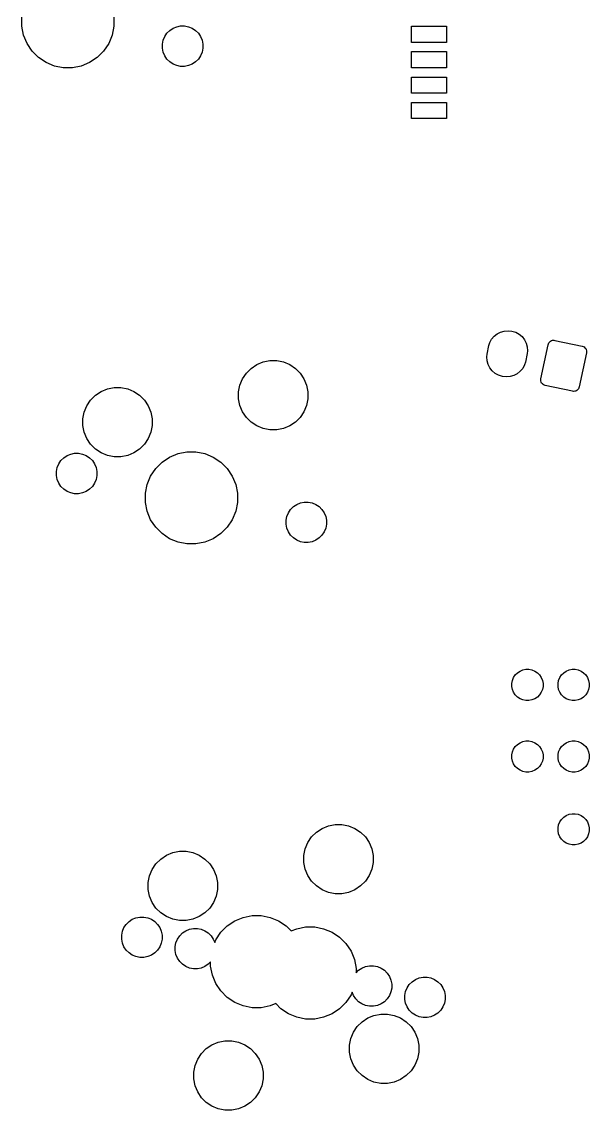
# Model space of a CAD drawing. Extents: x 25 to 359, y 20 to 134.
# Drawn here: x 164.86 to 189.42, y 20.35 to 67.47 of the extents above; entities that cross this region are included whole.
import ezdxf

# ---------------------------------------------------------------- set-up
doc = ezdxf.new("R2010")
doc.units = 0
doc.layers.add('BLACK', color=7, linetype='CONTINUOUS')

msp = doc.modelspace()

# ---------------------------------------------------------------- linework, layer by layer
at = {"layer": 'BLACK', "linetype": 'CONTINUOUS'}
for p, q in [((164.864, 67.2689), (164.864, 67.6616)), ((168.852, 67.6616), (168.852, 67.2689)), ((164.94, 66.8837), (164.864, 67.2689)), ((168.852, 67.2689), (168.775, 66.8837)), ((171.051, 66.8235), (171.147, 66.9668)), ((171.147, 66.9668), (171.269, 67.0887)), ((171.269, 67.0887), (171.412, 67.1845)), ((171.412, 67.1845), (171.571, 67.2504)), ((171.571, 67.2504), (171.74, 67.2841)), ((171.74, 67.2841), (171.913, 67.2841)), ((171.913, 67.2841), (172.082, 67.2504)), ((172.082, 67.2504), (172.241, 67.1845)), ((172.241, 67.1845), (172.384, 67.0887)), ((172.384, 67.0887), (172.506, 66.9668)), ((172.506, 66.9668), (172.602, 66.8235)), ((181.727, 66.5724), (181.727, 67.2724)), ((181.727, 67.2724), (183.251, 67.2724)), ((183.251, 67.2724), (183.251, 66.5724)), ((165.091, 66.5208), (164.94, 66.8837)), ((165.309, 66.1942), (165.091, 66.5208)), ((168.625, 66.5208), (168.406, 66.1942)), ((168.775, 66.8837), (168.625, 66.5208)), ((170.952, 66.4952), (170.985, 66.6643)), ((170.952, 66.3229), (170.952, 66.4952)), ((170.985, 66.6643), (171.051, 66.8235)), ((172.602, 66.8235), (172.668, 66.6643)), ((172.668, 66.6643), (172.702, 66.4952)), ((172.702, 66.4952), (172.702, 66.3229)), ((183.251, 66.5724), (181.727, 66.5724)), ((165.587, 65.9165), (165.309, 66.1942)), ((168.406, 66.1942), (168.129, 65.9165)), ((170.985, 66.1538), (170.952, 66.3229)), ((171.051, 65.9946), (170.985, 66.1538)), ((171.147, 65.8513), (171.051, 65.9946)), ((172.602, 65.9946), (172.506, 65.8513)), ((172.668, 66.1538), (172.602, 65.9946)), ((172.702, 66.3229), (172.668, 66.1538)), ((181.727, 65.4724), (181.727, 66.1724)), ((181.727, 66.1724), (183.251, 66.1724)), ((183.251, 66.1724), (183.251, 65.4724)), ((165.913, 65.6983), (165.587, 65.9165)), ((166.276, 65.548), (165.913, 65.6983)), ((166.661, 65.4714), (166.276, 65.548)), ((167.439, 65.548), (167.054, 65.4714)), ((167.802, 65.6983), (167.439, 65.548)), ((168.129, 65.9165), (167.802, 65.6983)), ((171.269, 65.7294), (171.147, 65.8513)), ((171.412, 65.6336), (171.269, 65.7294)), ((171.571, 65.5677), (171.412, 65.6336)), ((171.74, 65.5341), (171.571, 65.5677)), ((171.913, 65.5341), (171.74, 65.5341)), ((172.082, 65.5677), (171.913, 65.5341)), ((172.241, 65.6336), (172.082, 65.5677)), ((172.384, 65.7294), (172.241, 65.6336)), ((172.506, 65.8513), (172.384, 65.7294)), ((167.054, 65.4714), (166.661, 65.4714)), ((183.251, 65.4724), (181.727, 65.4724)), ((181.727, 64.3724), (181.727, 65.0724)), ((181.727, 65.0724), (183.251, 65.0724)), ((183.251, 65.0724), (183.251, 64.3724)), ((183.251, 64.3724), (181.727, 64.3724)), ((181.727, 63.2724), (181.727, 63.9724)), ((181.727, 63.9724), (183.251, 63.9724)), ((183.251, 63.9724), (183.251, 63.2724)), ((183.251, 63.2724), (181.727, 63.2724)), ((185.118, 53.5753), (185.199, 53.7219)), ((185.199, 53.7219), (185.307, 53.85)), ((185.307, 53.85), (185.437, 53.9545)), ((185.437, 53.9545), (185.586, 54.0315)), ((185.586, 54.0315), (185.747, 54.078)), ((185.747, 54.078), (185.914, 54.0922)), ((185.914, 54.0922), (186.08, 54.0736)), ((186.08, 54.0736), (186.24, 54.0229)), ((186.24, 54.0229), (186.386, 53.9421)), ((186.386, 53.9421), (186.514, 53.8342)), ((186.514, 53.8342), (186.619, 53.7034)), ((185, 53.0806), (185.08, 53.4557)), ((185.08, 53.4557), (185.118, 53.5753)), ((186.619, 53.7034), (186.696, 53.5547)), ((186.696, 53.5547), (186.742, 53.3938)), ((186.742, 53.3938), (186.757, 53.227)), ((187.329, 52.0148), (187.641, 53.482)), ((187.641, 53.482), (187.656, 53.5287)), ((187.656, 53.5287), (187.68, 53.5716)), ((187.68, 53.5716), (187.711, 53.6091)), ((187.711, 53.6091), (187.75, 53.6397)), ((187.75, 53.6397), (187.793, 53.6622)), ((187.793, 53.6622), (187.84, 53.6758)), ((187.84, 53.6758), (187.889, 53.68)), ((187.889, 53.68), (187.938, 53.6746)), ((187.938, 53.6746), (189.112, 53.4251)), ((189.112, 53.4251), (189.158, 53.4102)), ((189.158, 53.4102), (189.201, 53.3866)), ((189.201, 53.3866), (189.239, 53.355)), ((189.239, 53.355), (189.269, 53.3167)), ((189.269, 53.3167), (189.292, 53.2732)), ((189.292, 53.2732), (189.305, 53.2261)), ((175.311, 52.7385), (175.601, 52.7961)), ((175.601, 52.7961), (175.896, 52.7961)), ((175.896, 52.7961), (176.186, 52.7385)), ((184.986, 52.9559), (185, 53.0806)), ((185, 52.7891), (184.986, 52.9559)), ((185.047, 52.6282), (185, 52.7891)), ((186.743, 53.1023), (186.663, 52.7272)), ((186.757, 53.227), (186.743, 53.1023)), ((189.304, 53.1286), (188.992, 51.6613)), ((189.31, 53.1773), (189.304, 53.1286)), ((189.305, 53.2261), (189.31, 53.1773)), ((174.583, 52.2523), (174.792, 52.4613)), ((174.792, 52.4613), (175.038, 52.6254)), ((175.038, 52.6254), (175.311, 52.7385)), ((176.186, 52.7385), (176.459, 52.6254)), ((176.459, 52.6254), (176.705, 52.4613)), ((176.705, 52.4613), (176.913, 52.2523)), ((185.124, 52.4795), (185.047, 52.6282)), ((185.228, 52.3487), (185.124, 52.4795)), ((185.356, 52.2408), (185.228, 52.3487)), ((186.436, 52.3329), (186.305, 52.2284)), ((186.544, 52.461), (186.436, 52.3329)), ((186.625, 52.6076), (186.544, 52.461)), ((186.663, 52.7272), (186.625, 52.6076)), ((174.306, 51.7337), (174.419, 52.0067)), ((174.419, 52.0067), (174.583, 52.2523)), ((176.913, 52.2523), (177.078, 52.0067)), ((177.078, 52.0067), (177.191, 51.7337)), ((185.503, 52.16), (185.356, 52.2408)), ((185.663, 52.1093), (185.503, 52.16)), ((185.829, 52.0907), (185.663, 52.1093)), ((185.996, 52.1049), (185.829, 52.0907)), ((186.157, 52.1514), (185.996, 52.1049)), ((186.305, 52.2284), (186.157, 52.1514)), ((187.324, 51.9661), (187.329, 52.0148)), ((187.328, 51.9172), (187.324, 51.9661)), ((187.342, 51.8702), (187.328, 51.9172)), ((187.364, 51.8266), (187.342, 51.8702)), ((168.053, 51.297), (168.298, 51.4612)), ((168.298, 51.4612), (168.571, 51.5742)), ((168.571, 51.5742), (168.861, 51.6319)), ((168.861, 51.6319), (169.157, 51.6319)), ((169.157, 51.6319), (169.447, 51.5742)), ((169.447, 51.5742), (169.72, 51.4612)), ((169.72, 51.4612), (169.965, 51.297)), ((174.248, 51.4439), (174.306, 51.7337)), ((174.248, 51.1484), (174.248, 51.4439)), ((177.191, 51.7337), (177.248, 51.4439)), ((177.248, 51.4439), (177.248, 51.1484)), ((187.395, 51.7884), (187.364, 51.8266)), ((187.432, 51.7568), (187.395, 51.7884)), ((187.475, 51.7331), (187.432, 51.7568)), ((187.522, 51.7183), (187.475, 51.7331)), ((188.696, 51.4688), (187.522, 51.7183)), ((188.744, 51.4633), (188.696, 51.4688)), ((188.793, 51.4675), (188.744, 51.4633)), ((188.84, 51.4811), (188.793, 51.4675)), ((188.884, 51.5036), (188.84, 51.4811)), ((188.922, 51.5342), (188.884, 51.5036)), ((188.954, 51.5717), (188.922, 51.5342)), ((188.977, 51.6146), (188.954, 51.5717)), ((188.992, 51.6613), (188.977, 51.6146)), ((167.68, 50.8424), (167.844, 51.0881)), ((167.844, 51.0881), (168.053, 51.297)), ((169.965, 51.297), (170.174, 51.0881)), ((170.174, 51.0881), (170.338, 50.8424)), ((174.306, 50.8586), (174.248, 51.1484)), ((177.248, 51.1484), (177.191, 50.8586)), ((167.509, 50.2796), (167.567, 50.5694)), ((167.567, 50.5694), (167.68, 50.8424)), ((170.338, 50.8424), (170.451, 50.5694)), ((170.451, 50.5694), (170.509, 50.2796)), ((174.419, 50.5856), (174.306, 50.8586)), ((174.583, 50.34), (174.419, 50.5856)), ((177.078, 50.5856), (176.913, 50.34)), ((177.191, 50.8586), (177.078, 50.5856)), ((167.509, 49.9842), (167.509, 50.2796)), ((167.567, 49.6944), (167.509, 49.9842)), ((170.509, 49.9842), (170.451, 49.6944)), ((170.509, 50.2796), (170.509, 49.9842)), ((174.792, 50.131), (174.583, 50.34)), ((175.038, 49.9669), (174.792, 50.131)), ((175.311, 49.8538), (175.038, 49.9669)), ((176.459, 49.9669), (176.186, 49.8538)), ((176.705, 50.131), (176.459, 49.9669)), ((176.913, 50.34), (176.705, 50.131)), ((167.68, 49.4214), (167.567, 49.6944)), ((170.451, 49.6944), (170.338, 49.4214)), ((175.601, 49.7961), (175.311, 49.8538)), ((175.896, 49.7961), (175.601, 49.7961)), ((176.186, 49.8538), (175.896, 49.7961)), ((167.844, 49.1757), (167.68, 49.4214)), ((168.053, 48.9668), (167.844, 49.1757)), ((170.174, 49.1757), (169.965, 48.9668)), ((170.338, 49.4214), (170.174, 49.1757)), ((166.559, 48.4692), (166.681, 48.5911)), ((166.681, 48.5911), (166.824, 48.6869)), ((166.824, 48.6869), (166.983, 48.7528)), ((166.983, 48.7528), (167.152, 48.7864)), ((167.152, 48.7864), (167.325, 48.7864)), ((167.325, 48.7864), (167.494, 48.7528)), ((167.494, 48.7528), (167.653, 48.6869)), ((167.653, 48.6869), (167.796, 48.5911)), ((167.796, 48.5911), (167.918, 48.4692)), ((168.298, 48.8026), (168.053, 48.9668)), ((168.571, 48.6895), (168.298, 48.8026)), ((168.861, 48.6319), (168.571, 48.6895)), ((169.157, 48.6319), (168.861, 48.6319)), ((169.447, 48.6895), (169.157, 48.6319)), ((169.72, 48.8026), (169.447, 48.6895)), ((169.965, 48.9668), (169.72, 48.8026)), ((170.937, 48.404), (171.263, 48.6222)), ((171.263, 48.6222), (171.626, 48.7725)), ((171.626, 48.7725), (172.011, 48.8492)), ((172.011, 48.8492), (172.404, 48.8492)), ((172.404, 48.8492), (172.789, 48.7725)), ((172.789, 48.7725), (173.152, 48.6222)), ((173.152, 48.6222), (173.479, 48.404)), ((166.364, 47.9976), (166.397, 48.1667)), ((166.397, 48.1667), (166.463, 48.3259)), ((166.463, 48.3259), (166.559, 48.4692)), ((167.918, 48.4692), (168.014, 48.3259)), ((168.014, 48.3259), (168.08, 48.1667)), ((168.08, 48.1667), (168.114, 47.9976)), ((170.441, 47.7997), (170.659, 48.1263)), ((170.659, 48.1263), (170.937, 48.404)), ((173.479, 48.404), (173.756, 48.1263)), ((173.756, 48.1263), (173.975, 47.7997)), ((166.364, 47.8253), (166.364, 47.9976)), ((166.397, 47.6562), (166.364, 47.8253)), ((166.463, 47.497), (166.397, 47.6562)), ((168.08, 47.6562), (168.014, 47.497)), ((168.114, 47.8253), (168.08, 47.6562)), ((168.114, 47.9976), (168.114, 47.8253)), ((170.29, 47.4369), (170.441, 47.7997)), ((173.975, 47.7997), (174.125, 47.4369)), ((166.559, 47.3537), (166.463, 47.497)), ((166.681, 47.2318), (166.559, 47.3537)), ((166.824, 47.136), (166.681, 47.2318)), ((166.983, 47.0701), (166.824, 47.136)), ((167.653, 47.136), (167.494, 47.0701)), ((167.796, 47.2318), (167.653, 47.136)), ((167.918, 47.3537), (167.796, 47.2318)), ((168.014, 47.497), (167.918, 47.3537)), ((170.214, 47.0516), (170.29, 47.4369)), ((174.125, 47.4369), (174.202, 47.0516)), ((167.152, 47.0364), (166.983, 47.0701)), ((167.325, 47.0364), (167.152, 47.0364)), ((167.494, 47.0701), (167.325, 47.0364)), ((170.214, 46.6589), (170.214, 47.0516)), ((170.29, 46.2737), (170.214, 46.6589)), ((174.202, 46.6589), (174.125, 46.2737)), ((174.202, 47.0516), (174.202, 46.6589)), ((176.921, 46.6404), (177.09, 46.6741)), ((177.09, 46.6741), (177.263, 46.6741)), ((177.263, 46.6741), (177.432, 46.6404)), ((170.441, 45.9108), (170.29, 46.2737)), ((174.125, 46.2737), (173.975, 45.9108)), ((176.335, 46.0543), (176.401, 46.2135)), ((176.401, 46.2135), (176.497, 46.3568)), ((176.497, 46.3568), (176.619, 46.4787)), ((176.619, 46.4787), (176.762, 46.5745)), ((176.762, 46.5745), (176.921, 46.6404)), ((177.432, 46.6404), (177.591, 46.5745)), ((177.591, 46.5745), (177.734, 46.4787)), ((177.734, 46.4787), (177.856, 46.3568)), ((177.856, 46.3568), (177.952, 46.2135)), ((177.952, 46.2135), (178.018, 46.0543)), ((170.659, 45.5842), (170.441, 45.9108)), ((173.975, 45.9108), (173.756, 45.5842)), ((176.302, 45.8852), (176.335, 46.0543)), ((176.302, 45.7129), (176.302, 45.8852)), ((176.335, 45.5438), (176.302, 45.7129)), ((178.018, 46.0543), (178.052, 45.8852)), ((178.052, 45.7129), (178.018, 45.5438)), ((178.052, 45.8852), (178.052, 45.7129)), ((170.937, 45.3065), (170.659, 45.5842)), ((171.263, 45.0883), (170.937, 45.3065)), ((173.479, 45.3065), (173.152, 45.0883)), ((173.756, 45.5842), (173.479, 45.3065)), ((176.401, 45.3846), (176.335, 45.5438)), ((176.497, 45.2413), (176.401, 45.3846)), ((176.619, 45.1194), (176.497, 45.2413)), ((177.856, 45.2413), (177.734, 45.1194)), ((177.952, 45.3846), (177.856, 45.2413)), ((178.018, 45.5438), (177.952, 45.3846)), ((171.626, 44.938), (171.263, 45.0883)), ((172.011, 44.8614), (171.626, 44.938)), ((172.404, 44.8614), (172.011, 44.8614)), ((172.789, 44.938), (172.404, 44.8614)), ((173.152, 45.0883), (172.789, 44.938)), ((176.762, 45.0236), (176.619, 45.1194)), ((176.921, 44.9577), (176.762, 45.0236)), ((177.09, 44.9241), (176.921, 44.9577)), ((177.263, 44.9241), (177.09, 44.9241)), ((177.432, 44.9577), (177.263, 44.9241)), ((177.591, 45.0236), (177.432, 44.9577)), ((177.734, 45.1194), (177.591, 45.0236)), ((186.15, 39.0784), (186.224, 39.189)), ((186.224, 39.189), (186.318, 39.283)), ((186.318, 39.283), (186.429, 39.3568)), ((186.429, 39.3568), (186.551, 39.4077)), ((186.551, 39.4077), (186.682, 39.4337)), ((186.682, 39.4337), (186.815, 39.4337)), ((186.815, 39.4337), (186.945, 39.4077)), ((186.945, 39.4077), (187.068, 39.3568)), ((187.068, 39.3568), (187.179, 39.283)), ((187.179, 39.283), (187.273, 39.189)), ((187.273, 39.189), (187.346, 39.0784)), ((188.15, 39.0784), (188.224, 39.189)), ((188.224, 39.189), (188.318, 39.283)), ((188.318, 39.283), (188.429, 39.3568)), ((188.429, 39.3568), (188.551, 39.4077)), ((188.551, 39.4077), (188.682, 39.4337)), ((188.682, 39.4337), (188.815, 39.4337)), ((188.815, 39.4337), (188.945, 39.4077)), ((188.945, 39.4077), (189.068, 39.3568)), ((189.068, 39.3568), (189.179, 39.283)), ((189.179, 39.283), (189.273, 39.189)), ((189.273, 39.189), (189.346, 39.0784)), ((186.073, 38.8251), (186.099, 38.9556)), ((186.073, 38.6922), (186.073, 38.8251)), ((186.099, 38.5618), (186.073, 38.6922)), ((186.099, 38.9556), (186.15, 39.0784)), ((187.346, 39.0784), (187.397, 38.9556)), ((187.397, 38.9556), (187.423, 38.8251)), ((187.423, 38.6922), (187.397, 38.5618)), ((187.423, 38.8251), (187.423, 38.6922)), ((188.073, 38.8251), (188.099, 38.9556)), ((188.073, 38.6922), (188.073, 38.8251)), ((188.099, 38.5618), (188.073, 38.6922)), ((188.099, 38.9556), (188.15, 39.0784)), ((189.346, 39.0784), (189.397, 38.9556)), ((189.397, 38.9556), (189.423, 38.8251)), ((189.423, 38.6922), (189.397, 38.5618)), ((189.423, 38.8251), (189.423, 38.6922)), ((186.15, 38.4389), (186.099, 38.5618)), ((186.224, 38.3284), (186.15, 38.4389)), ((186.318, 38.2344), (186.224, 38.3284)), ((186.429, 38.1605), (186.318, 38.2344)), ((187.179, 38.2344), (187.068, 38.1605)), ((187.273, 38.3284), (187.179, 38.2344)), ((187.346, 38.4389), (187.273, 38.3284)), ((187.397, 38.5618), (187.346, 38.4389)), ((188.15, 38.4389), (188.099, 38.5618)), ((188.224, 38.3284), (188.15, 38.4389)), ((188.318, 38.2344), (188.224, 38.3284)), ((188.429, 38.1605), (188.318, 38.2344)), ((189.179, 38.2344), (189.068, 38.1605)), ((189.273, 38.3284), (189.179, 38.2344)), ((189.346, 38.4389), (189.273, 38.3284)), ((189.397, 38.5618), (189.346, 38.4389)), ((186.551, 38.1096), (186.429, 38.1605)), ((186.682, 38.0837), (186.551, 38.1096)), ((186.815, 38.0837), (186.682, 38.0837)), ((186.945, 38.1096), (186.815, 38.0837)), ((187.068, 38.1605), (186.945, 38.1096)), ((188.551, 38.1096), (188.429, 38.1605)), ((188.682, 38.0837), (188.551, 38.1096)), ((188.815, 38.0837), (188.682, 38.0837)), ((188.945, 38.1096), (188.815, 38.0837)), ((189.068, 38.1605), (188.945, 38.1096)), ((186.429, 36.2568), (186.551, 36.3077)), ((186.551, 36.3077), (186.682, 36.3337)), ((186.682, 36.3337), (186.815, 36.3337)), ((186.815, 36.3337), (186.945, 36.3077)), ((186.945, 36.3077), (187.068, 36.2568)), ((188.429, 36.2568), (188.551, 36.3077)), ((188.551, 36.3077), (188.682, 36.3337)), ((188.682, 36.3337), (188.815, 36.3337)), ((188.815, 36.3337), (188.945, 36.3077)), ((188.945, 36.3077), (189.068, 36.2568)), ((186.073, 35.7251), (186.099, 35.8556)), ((186.099, 35.8556), (186.15, 35.9784)), ((186.15, 35.9784), (186.224, 36.089)), ((186.224, 36.089), (186.318, 36.183)), ((186.318, 36.183), (186.429, 36.2568)), ((187.068, 36.2568), (187.179, 36.183)), ((187.179, 36.183), (187.273, 36.089)), ((187.273, 36.089), (187.346, 35.9784)), ((187.346, 35.9784), (187.397, 35.8556)), ((187.397, 35.8556), (187.423, 35.7251)), ((188.073, 35.7251), (188.099, 35.8556)), ((188.099, 35.8556), (188.15, 35.9784)), ((188.15, 35.9784), (188.224, 36.089)), ((188.224, 36.089), (188.318, 36.183)), ((188.318, 36.183), (188.429, 36.2568)), ((189.068, 36.2568), (189.179, 36.183)), ((189.179, 36.183), (189.273, 36.089)), ((189.273, 36.089), (189.346, 35.9784)), ((189.346, 35.9784), (189.397, 35.8556)), ((189.397, 35.8556), (189.423, 35.7251)), ((186.073, 35.5922), (186.073, 35.7251)), ((186.099, 35.4618), (186.073, 35.5922)), ((186.15, 35.3389), (186.099, 35.4618)), ((187.397, 35.4618), (187.346, 35.3389)), ((187.423, 35.5922), (187.397, 35.4618)), ((187.423, 35.7251), (187.423, 35.5922)), ((188.073, 35.5922), (188.073, 35.7251)), ((188.099, 35.4618), (188.073, 35.5922)), ((188.15, 35.3389), (188.099, 35.4618)), ((189.397, 35.4618), (189.346, 35.3389)), ((189.423, 35.5922), (189.397, 35.4618)), ((189.423, 35.7251), (189.423, 35.5922)), ((186.224, 35.2284), (186.15, 35.3389)), ((186.318, 35.1344), (186.224, 35.2284)), ((186.429, 35.0605), (186.318, 35.1344)), ((186.551, 35.0096), (186.429, 35.0605)), ((186.682, 34.9837), (186.551, 35.0096)), ((186.815, 34.9837), (186.682, 34.9837)), ((186.945, 35.0096), (186.815, 34.9837)), ((187.068, 35.0605), (186.945, 35.0096)), ((187.179, 35.1344), (187.068, 35.0605)), ((187.273, 35.2284), (187.179, 35.1344)), ((187.346, 35.3389), (187.273, 35.2284)), ((188.224, 35.2284), (188.15, 35.3389)), ((188.318, 35.1344), (188.224, 35.2284)), ((188.429, 35.0605), (188.318, 35.1344)), ((188.551, 35.0096), (188.429, 35.0605)), ((188.682, 34.9837), (188.551, 35.0096)), ((188.815, 34.9837), (188.682, 34.9837)), ((188.945, 35.0096), (188.815, 34.9837)), ((189.068, 35.0605), (188.945, 35.0096)), ((189.179, 35.1344), (189.068, 35.0605)), ((189.273, 35.2284), (189.179, 35.1344)), ((189.346, 35.3389), (189.273, 35.2284)), ((188.224, 32.9389), (188.318, 33.033)), ((188.318, 33.033), (188.429, 33.1068)), ((188.429, 33.1068), (188.551, 33.1577)), ((188.551, 33.1577), (188.682, 33.1837)), ((188.682, 33.1837), (188.815, 33.1837)), ((188.815, 33.1837), (188.945, 33.1577)), ((188.945, 33.1577), (189.068, 33.1068)), ((189.068, 33.1068), (189.179, 33.033)), ((189.179, 33.033), (189.273, 32.9389)), ((177.616, 32.3855), (177.862, 32.5496)), ((177.862, 32.5496), (178.135, 32.6627)), ((178.135, 32.6627), (178.424, 32.7204)), ((178.424, 32.7204), (178.72, 32.7204)), ((178.72, 32.7204), (179.01, 32.6627)), ((179.01, 32.6627), (179.283, 32.5496)), ((179.283, 32.5496), (179.528, 32.3855)), ((188.073, 32.5751), (188.099, 32.7056)), ((188.073, 32.4422), (188.073, 32.5751)), ((188.099, 32.7056), (188.15, 32.8284)), ((188.15, 32.8284), (188.224, 32.9389)), ((189.273, 32.9389), (189.346, 32.8284)), ((189.346, 32.8284), (189.397, 32.7056)), ((189.397, 32.7056), (189.423, 32.5751)), ((189.423, 32.5751), (189.423, 32.4422)), ((177.243, 31.9309), (177.407, 32.1766)), ((177.407, 32.1766), (177.616, 32.3855)), ((179.528, 32.3855), (179.737, 32.1766)), ((179.737, 32.1766), (179.901, 31.9309)), ((188.099, 32.3118), (188.073, 32.4422)), ((188.15, 32.1889), (188.099, 32.3118)), ((188.224, 32.0784), (188.15, 32.1889)), ((188.318, 31.9844), (188.224, 32.0784)), ((189.273, 32.0784), (189.179, 31.9844)), ((189.346, 32.1889), (189.273, 32.0784)), ((189.397, 32.3118), (189.346, 32.1889)), ((189.423, 32.4422), (189.397, 32.3118)), ((177.072, 31.3681), (177.13, 31.6579)), ((177.13, 31.6579), (177.243, 31.9309)), ((179.901, 31.9309), (180.015, 31.6579)), ((180.015, 31.6579), (180.072, 31.3681)), ((188.429, 31.9105), (188.318, 31.9844)), ((188.551, 31.8596), (188.429, 31.9105)), ((188.682, 31.8337), (188.551, 31.8596)), ((188.815, 31.8337), (188.682, 31.8337)), ((188.945, 31.8596), (188.815, 31.8337)), ((189.068, 31.9105), (188.945, 31.8596)), ((189.179, 31.9844), (189.068, 31.9105)), ((170.668, 31.0123), (170.877, 31.2212)), ((170.877, 31.2212), (171.122, 31.3854)), ((171.122, 31.3854), (171.395, 31.4985)), ((171.395, 31.4985), (171.685, 31.5561)), ((171.685, 31.5561), (171.981, 31.5561)), ((171.981, 31.5561), (172.27, 31.4985)), ((172.27, 31.4985), (172.543, 31.3854)), ((172.543, 31.3854), (172.789, 31.2212)), ((172.789, 31.2212), (172.998, 31.0123)), ((177.072, 31.0726), (177.072, 31.3681)), ((180.072, 31.3681), (180.072, 31.0726)), ((170.391, 30.4936), (170.504, 30.7666)), ((170.504, 30.7666), (170.668, 31.0123)), ((172.998, 31.0123), (173.162, 30.7666)), ((173.162, 30.7666), (173.275, 30.4936)), ((177.13, 30.7828), (177.072, 31.0726)), ((177.243, 30.5098), (177.13, 30.7828)), ((180.015, 30.7828), (179.901, 30.5098)), ((180.072, 31.0726), (180.015, 30.7828)), ((170.333, 30.2038), (170.391, 30.4936)), ((170.333, 29.9084), (170.333, 30.2038)), ((173.275, 30.4936), (173.333, 30.2038)), ((173.333, 30.2038), (173.333, 29.9084)), ((177.407, 30.2642), (177.243, 30.5098)), ((177.616, 30.0552), (177.407, 30.2642)), ((179.737, 30.2642), (179.528, 30.0552)), ((179.901, 30.5098), (179.737, 30.2642)), ((170.391, 29.6186), (170.333, 29.9084)), ((173.333, 29.9084), (173.275, 29.6186)), ((177.862, 29.8911), (177.616, 30.0552)), ((178.135, 29.778), (177.862, 29.8911)), ((178.424, 29.7204), (178.135, 29.778)), ((178.72, 29.7204), (178.424, 29.7204)), ((179.01, 29.778), (178.72, 29.7204)), ((179.283, 29.8911), (179.01, 29.778)), ((179.528, 30.0552), (179.283, 29.8911)), ((170.504, 29.3456), (170.391, 29.6186)), ((170.668, 29.0999), (170.504, 29.3456)), ((173.162, 29.3456), (172.998, 29.0999)), ((173.275, 29.6186), (173.162, 29.3456)), ((170.877, 28.891), (170.668, 29.0999)), ((171.122, 28.7268), (170.877, 28.891)), ((172.789, 28.891), (172.543, 28.7268)), ((172.998, 29.0999), (172.789, 28.891)), ((174.45, 28.6967), (174.835, 28.7734)), ((174.835, 28.7734), (175.228, 28.7734)), ((175.228, 28.7734), (175.613, 28.6967)), ((169.287, 28.2501), (169.383, 28.3934)), ((169.383, 28.3934), (169.505, 28.5153)), ((169.505, 28.5153), (169.648, 28.6111)), ((169.648, 28.6111), (169.807, 28.677)), ((169.807, 28.677), (169.976, 28.7107)), ((169.976, 28.7107), (170.149, 28.7107)), ((170.149, 28.7107), (170.318, 28.677)), ((170.318, 28.677), (170.477, 28.6111)), ((170.477, 28.6111), (170.62, 28.5153)), ((170.62, 28.5153), (170.742, 28.3934)), ((170.742, 28.3934), (170.838, 28.2501)), ((171.395, 28.6137), (171.122, 28.7268)), ((171.685, 28.5561), (171.395, 28.6137)), ((171.981, 28.5561), (171.685, 28.5561)), ((172.27, 28.6137), (171.981, 28.5561)), ((172.543, 28.7268), (172.27, 28.6137)), ((173.483, 28.0505), (173.76, 28.3282)), ((173.76, 28.3282), (174.087, 28.5464)), ((174.087, 28.5464), (174.45, 28.6967)), ((175.613, 28.6967), (175.976, 28.5464)), ((175.976, 28.5464), (176.303, 28.3282)), ((176.303, 28.3282), (176.525, 28.1054)), ((176.765, 28.2047), (177.15, 28.2813)), ((177.15, 28.2813), (177.543, 28.2813)), ((177.543, 28.2813), (177.928, 28.2047)), ((169.188, 27.9218), (169.221, 28.0909)), ((169.188, 27.7495), (169.188, 27.9218)), ((169.221, 28.0909), (169.287, 28.2501)), ((170.838, 28.2501), (170.904, 28.0909)), ((170.904, 28.0909), (170.938, 27.9218)), ((170.938, 27.9218), (170.938, 27.7495)), ((171.602, 27.7581), (171.698, 27.9014)), ((171.698, 27.9014), (171.82, 28.0232)), ((171.82, 28.0232), (171.963, 28.119)), ((171.963, 28.119), (172.122, 28.185)), ((172.122, 28.185), (172.291, 28.2186)), ((172.291, 28.2186), (172.464, 28.2186)), ((172.464, 28.2186), (172.633, 28.185)), ((172.633, 28.185), (172.792, 28.119)), ((172.792, 28.119), (172.935, 28.0232)), ((172.935, 28.0232), (173.057, 27.9014)), ((173.057, 27.9014), (173.153, 27.7581)), ((173.265, 27.7239), (173.483, 28.0505)), ((176.525, 28.1054), (176.765, 28.2047)), ((177.928, 28.2047), (178.291, 28.0544)), ((178.291, 28.0544), (178.618, 27.8362)), ((178.618, 27.8362), (178.895, 27.5584)), ((169.221, 27.5804), (169.188, 27.7495)), ((169.287, 27.4212), (169.221, 27.5804)), ((169.383, 27.2779), (169.287, 27.4212)), ((170.838, 27.4212), (170.742, 27.2779)), ((170.904, 27.5804), (170.838, 27.4212)), ((170.938, 27.7495), (170.904, 27.5804)), ((171.503, 27.4298), (171.536, 27.5988)), ((171.503, 27.2574), (171.503, 27.4298)), ((171.536, 27.5988), (171.602, 27.7581)), ((173.153, 27.7581), (173.216, 27.6062)), ((173.216, 27.6062), (173.265, 27.7239)), ((178.895, 27.5584), (179.113, 27.2319)), ((169.505, 27.156), (169.383, 27.2779)), ((169.648, 27.0602), (169.505, 27.156)), ((169.807, 26.9943), (169.648, 27.0602)), ((169.976, 26.9607), (169.807, 26.9943)), ((170.149, 26.9607), (169.976, 26.9607)), ((170.318, 26.9943), (170.149, 26.9607)), ((170.477, 27.0602), (170.318, 26.9943)), ((170.62, 27.156), (170.477, 27.0602)), ((170.742, 27.2779), (170.62, 27.156)), ((171.536, 27.0884), (171.503, 27.2574)), ((171.602, 26.9291), (171.536, 27.0884)), ((171.698, 26.7858), (171.602, 26.9291)), ((179.113, 27.2319), (179.264, 26.869)), ((179.264, 26.869), (179.34, 26.4838)), ((171.82, 26.6639), (171.698, 26.7858)), ((171.963, 26.5682), (171.82, 26.6639)), ((172.122, 26.5022), (171.963, 26.5682)), ((172.291, 26.4686), (172.122, 26.5022)), ((172.464, 26.4686), (172.291, 26.4686)), ((172.633, 26.5022), (172.464, 26.4686)), ((172.792, 26.5682), (172.633, 26.5022)), ((172.935, 26.6639), (172.792, 26.5682)), ((173.038, 26.7663), (172.935, 26.6639)), ((173.038, 26.5831), (173.038, 26.7663)), ((173.114, 26.1979), (173.038, 26.5831)), ((179.34, 26.4838), (179.34, 26.3006)), ((179.34, 26.3006), (179.443, 26.4029)), ((179.443, 26.4029), (179.586, 26.4987)), ((179.586, 26.4987), (179.745, 26.5646)), ((179.745, 26.5646), (179.914, 26.5983)), ((179.914, 26.5983), (180.087, 26.5983)), ((180.087, 26.5983), (180.256, 26.5646)), ((180.256, 26.5646), (180.415, 26.4987)), ((180.415, 26.4987), (180.558, 26.4029)), ((180.558, 26.4029), (180.68, 26.2811)), ((173.265, 25.835), (173.114, 26.1979)), ((180.68, 26.2811), (180.776, 26.1377)), ((180.776, 26.1377), (180.842, 25.9785)), ((180.842, 25.9785), (180.876, 25.8095)), ((181.758, 25.9109), (181.901, 26.0066)), ((181.901, 26.0066), (182.06, 26.0726)), ((182.06, 26.0726), (182.229, 26.1062)), ((182.229, 26.1062), (182.402, 26.1062)), ((182.402, 26.1062), (182.571, 26.0726)), ((182.571, 26.0726), (182.73, 26.0066)), ((182.73, 26.0066), (182.873, 25.9109)), ((173.483, 25.5084), (173.265, 25.835)), ((173.76, 25.2307), (173.483, 25.5084)), ((179.162, 25.4606), (179.113, 25.3429)), ((179.225, 25.3088), (179.162, 25.4606)), ((180.842, 25.468), (180.776, 25.3088)), ((180.876, 25.6371), (180.842, 25.468)), ((180.876, 25.8095), (180.876, 25.6371)), ((181.44, 25.3174), (181.474, 25.4864)), ((181.474, 25.4864), (181.54, 25.6457)), ((181.54, 25.6457), (181.636, 25.789)), ((181.636, 25.789), (181.758, 25.9109)), ((182.873, 25.9109), (182.995, 25.789)), ((182.995, 25.789), (183.091, 25.6457)), ((183.091, 25.6457), (183.157, 25.4864)), ((183.157, 25.4864), (183.19, 25.3174)), ((174.087, 25.0125), (173.76, 25.2307)), ((174.45, 24.8622), (174.087, 25.0125)), ((178.895, 25.0164), (178.618, 24.7386)), ((179.113, 25.3429), (178.895, 25.0164)), ((179.321, 25.1655), (179.225, 25.3088)), ((179.443, 25.0436), (179.321, 25.1655)), ((179.586, 24.9479), (179.443, 25.0436)), ((180.558, 25.0436), (180.415, 24.9479)), ((180.68, 25.1655), (180.558, 25.0436)), ((180.776, 25.3088), (180.68, 25.1655)), ((181.44, 25.145), (181.44, 25.3174)), ((181.474, 24.976), (181.44, 25.145)), ((181.54, 24.8167), (181.474, 24.976)), ((183.157, 24.976), (183.091, 24.8167)), ((183.19, 25.145), (183.157, 24.976)), ((183.19, 25.3174), (183.19, 25.145)), ((174.835, 24.7856), (174.45, 24.8622)), ((175.228, 24.7856), (174.835, 24.7856)), ((175.613, 24.8622), (175.228, 24.7856)), ((175.853, 24.9614), (175.613, 24.8622)), ((176.075, 24.7386), (175.853, 24.9614)), ((176.402, 24.5204), (176.075, 24.7386)), ((176.765, 24.3701), (176.402, 24.5204)), ((178.291, 24.5204), (177.928, 24.3701)), ((178.618, 24.7386), (178.291, 24.5204)), ((179.745, 24.8819), (179.586, 24.9479)), ((179.914, 24.8483), (179.745, 24.8819)), ((180.087, 24.8483), (179.914, 24.8483)), ((180.256, 24.8819), (180.087, 24.8483)), ((180.108, 24.4531), (180.397, 24.5108)), ((180.415, 24.9479), (180.256, 24.8819)), ((180.397, 24.5108), (180.693, 24.5108)), ((180.693, 24.5108), (180.983, 24.4531)), ((181.636, 24.6734), (181.54, 24.8167)), ((181.758, 24.5516), (181.636, 24.6734)), ((181.901, 24.4558), (181.758, 24.5516)), ((182.873, 24.5516), (182.73, 24.4558)), ((182.995, 24.6734), (182.873, 24.5516)), ((183.091, 24.8167), (182.995, 24.6734)), ((177.15, 24.2935), (176.765, 24.3701)), ((177.543, 24.2935), (177.15, 24.2935)), ((177.928, 24.3701), (177.543, 24.2935)), ((179.38, 23.967), (179.589, 24.1759)), ((179.589, 24.1759), (179.835, 24.34)), ((179.835, 24.34), (180.108, 24.4531)), ((180.983, 24.4531), (181.256, 24.34)), ((181.256, 24.34), (181.501, 24.1759)), ((181.501, 24.1759), (181.71, 23.967)), ((182.06, 24.3898), (181.901, 24.4558)), ((182.229, 24.3562), (182.06, 24.3898)), ((182.402, 24.3562), (182.229, 24.3562)), ((182.571, 24.3898), (182.402, 24.3562)), ((182.73, 24.4558), (182.571, 24.3898)), ((179.103, 23.4483), (179.216, 23.7213)), ((179.216, 23.7213), (179.38, 23.967)), ((181.71, 23.967), (181.874, 23.7213)), ((181.874, 23.7213), (181.987, 23.4483)), ((172.85, 23.0116), (173.095, 23.1758)), ((173.095, 23.1758), (173.368, 23.2889)), ((173.368, 23.2889), (173.658, 23.3465)), ((173.658, 23.3465), (173.954, 23.3465)), ((173.954, 23.3465), (174.243, 23.2889)), ((174.243, 23.2889), (174.516, 23.1758)), ((174.516, 23.1758), (174.762, 23.0116)), ((179.045, 23.1585), (179.103, 23.4483)), ((179.045, 22.863), (179.045, 23.1585)), ((181.987, 23.4483), (182.045, 23.1585)), ((182.045, 23.1585), (182.045, 22.863)), ((172.477, 22.557), (172.641, 22.8027)), ((172.641, 22.8027), (172.85, 23.0116)), ((174.762, 23.0116), (174.971, 22.8027)), ((174.971, 22.8027), (175.135, 22.557)), ((179.103, 22.5732), (179.045, 22.863)), ((182.045, 22.863), (181.987, 22.5732)), ((172.306, 21.9942), (172.363, 22.284)), ((172.363, 22.284), (172.477, 22.557)), ((175.135, 22.557), (175.248, 22.284)), ((175.248, 22.284), (175.306, 21.9942)), ((179.216, 22.3002), (179.103, 22.5732)), ((179.38, 22.0546), (179.216, 22.3002)), ((181.874, 22.3002), (181.71, 22.0546)), ((181.987, 22.5732), (181.874, 22.3002)), ((172.306, 21.6988), (172.306, 21.9942)), ((172.363, 21.409), (172.306, 21.6988)), ((175.306, 21.6988), (175.248, 21.409)), ((175.306, 21.9942), (175.306, 21.6988)), ((179.589, 21.8456), (179.38, 22.0546)), ((179.835, 21.6815), (179.589, 21.8456)), ((180.108, 21.5684), (179.835, 21.6815)), ((181.256, 21.6815), (180.983, 21.5684)), ((181.501, 21.8456), (181.256, 21.6815)), ((181.71, 22.0546), (181.501, 21.8456)), ((172.477, 21.136), (172.363, 21.409)), ((175.248, 21.409), (175.135, 21.136)), ((180.397, 21.5108), (180.108, 21.5684)), ((180.693, 21.5108), (180.397, 21.5108)), ((180.983, 21.5684), (180.693, 21.5108)), ((172.641, 20.8903), (172.477, 21.136)), ((172.85, 20.6814), (172.641, 20.8903)), ((174.971, 20.8903), (174.762, 20.6814)), ((175.135, 21.136), (174.971, 20.8903)), ((173.095, 20.5172), (172.85, 20.6814)), ((173.368, 20.4042), (173.095, 20.5172)), ((173.658, 20.3465), (173.368, 20.4042)), ((173.954, 20.3465), (173.658, 20.3465)), ((174.243, 20.4042), (173.954, 20.3465)), ((174.516, 20.5172), (174.243, 20.4042)), ((174.762, 20.6814), (174.516, 20.5172))]:
    msp.add_line(p, q, dxfattribs=at)

doc.saveas('drawing.dxf')
